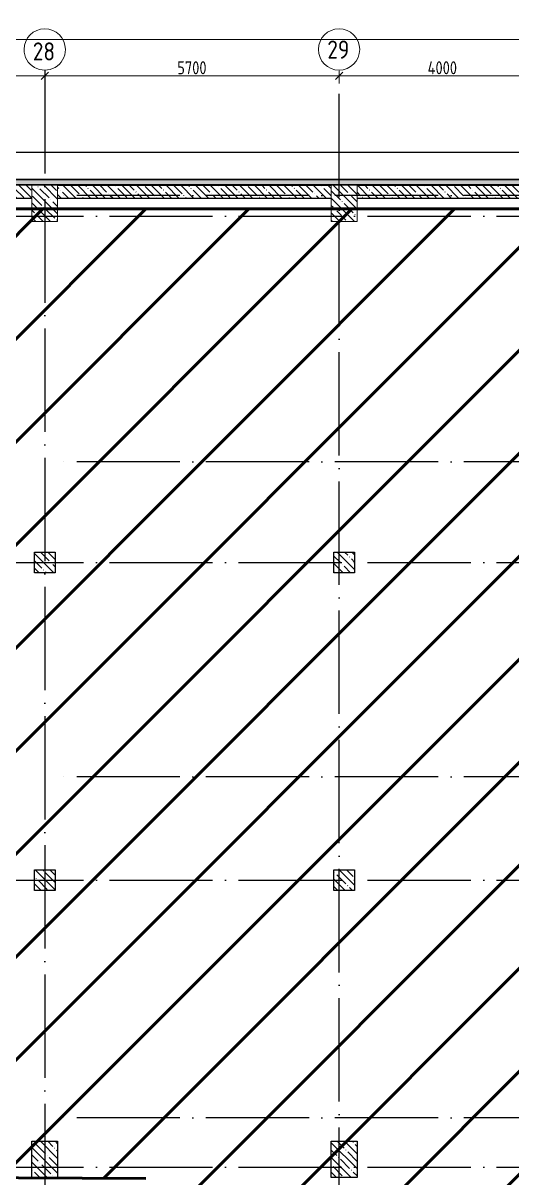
# Model space of a CAD drawing. Header units: millimetres. Extents: x -68946 to 288321, y -402657 to 324925.
# Drawn here: x 111536 to 121004, y 156962 to 179310 of the extents above; entities that cross this region are included whole.
import ezdxf

# ---------------------------------------------------------------- set-up
doc = ezdxf.new("R2010")
doc.units = ezdxf.units.MM
doc.linetypes.add('ADSK_Линия сетки', pattern=[2500, 2000, -250, 0, -250])
doc.layers.get('Defpoints').update_dxf_attribs({"color": 250})
for name, color, linetype, lineweight in [('3.4) ПТ-5         4 вып', 150, 'Continuous', 60), ('A-ANNO-DIMS', 250, 'Continuous', 9), ('A-AREA-BNDY', 7, 'Continuous', 5), ('A-DETL-1', 250, 'Continuous', 53), ('A-WALL', 250, 'Continuous', 9), ('A-WALL-1', 250, 'Continuous', 50), ('A-WALL-2', 250, 'Continuous', 5), ('I-WALL-1', 250, 'Continuous', 5), ('S-COLS', 7, 'Continuous', 9), ('S-COLS-1', 250, 'Continuous', 5), ('S-COLS-2', 250, 'Continuous', 5), ('Оси', 250, 'Continuous', 9), ('Оси-1', 250, 'ADSK_Линия сетки', 9)]:
    doc.layers.add(name, color=color, linetype=linetype, lineweight=lineweight)
doc.styles.add('GOST Common', font='', dxfattribs={"width": 0.9, "height": 350})
doc.styles.add('GOST Common_1', font='', dxfattribs={"width": 0.9, "height": 250})
doc.styles.add('А3', font='ГОСТ тип А.ttf')
doc.styles.get('GOST Common').set_extended_font_data('GOST Common')
doc.styles.get('GOST Common_1').set_extended_font_data('GOST Common')
doc.dimstyles.new('ADSK_Основной_2_5_мм', dxfattribs={"dimscale": 304.8, "dimtxt": 0.824897, "dimasz": 0.463911, "dimexe": 0.492126, "dimexo": 0.001615, "dimgap": 0.098425, "dimtad": 1, "dimdec": 0, "dimlfac": 304.8, "dimdsep": 46, "dimtxsty": 'GOST Common_1', "dimblk1": 'OBLIQUE', "dimblk2": 'OBLIQUE', "dimsah": 1, "dimcen": 0.09, "dimdle": 0.492126, "dimazin": 0, "dimtfac": 1, "dimtdec": 4, "dimtix": 1, "dimtmove": 0, "dimatfit": 3, "dimfxl": 1, "dimtvp": 1, "dimtolj": 1, "dimtzin": 0, "dimlwd": 9, "dimlwe": 9, "dimarcsym": 2})
pattern_1 = [(135, (12755.58, 117197.27), (-142.5612, -142.5612), []), (135, (12898.14, 117197.27), (-142.5612, -142.5612), [252.016, -50.403, 3.353, -47.05])]

# ---------------------------------------------------------------- blocks, each defined once
blk = doc.blocks.new('BSC_Колонна _Прямоугольная - 500x700-31359232-АР1_Маркировочный план подвала_ Блок 2_ 3')
at = {"layer": 'S-COLS-1'}
h = blk.add_hatch(dxfattribs=at)
h.set_pattern_fill('FP_4', color=256, style=0, pattern_type=2)
h.set_pattern_definition([(135, (-105000, -40125.02), (-142.56192, -142.56192), []), (135, (-104857.44, -40125.02), (-142.56192, -142.56192), [252.016, -50.403, 3.353, -47.05])])
h.paths.add_polyline_path([(-250, -350), (250, -350), (250, 350), (-250, 350)])
at = {"layer": 'S-COLS-2'}
for p, q in [((250, 350), (-250, 350)), ((-250, 350), (-250, -350)), ((250, -350), (250, 350)), ((-250, -350), (250, -350))]:
    blk.add_line(p, q, dxfattribs=at)
blk = doc.blocks.new('BSC_Колонна _Прямоугольная - 500x700-V1-АР1_Маркировочный план подвала_ Блок 2_ 3')
at = {"layer": 'S-COLS-1'}
h = blk.add_hatch(dxfattribs=at)
h.set_pattern_fill('FP_5', color=256, style=0, pattern_type=2)
h.set_pattern_definition([(135, (-105000, -58625), (-142.56192, -142.56192), []), (135, (-104857.44, -58625), (-142.56192, -142.56192), [252.016, -50.403, 3.353, -47.05])])
h.paths.add_polyline_path([(-250, -350), (250, -350), (250, 350), (-250, 350)])
at = {"layer": 'S-COLS-2'}
for p, q in [((250, 350), (-250, 350)), ((-250, 350), (-250, -350)), ((250, -350), (250, 350)), ((-250, -350), (250, -350))]:
    blk.add_line(p, q, dxfattribs=at)
blk = doc.blocks.new('BSC_Колонна _Прямоугольная - 500x700-V3-АР1_Маркировочный план подвала_ Блок 2_ 3')
at = {"layer": 'S-COLS-1'}
h = blk.add_hatch(dxfattribs=at)
h.set_pattern_fill('FP_12', color=256, style=0, pattern_type=2)
h.set_pattern_definition([(135, (-99200, -40125.02), (-142.56192, -142.56192), []), (135, (-99057.44, -40125.02), (-142.56192, -142.56192), [252.016, -50.403, 3.353, -47.05])])
h.paths.add_polyline_path([(-250, -350), (250, -350), (250, 350), (-250, 350)])
at = {"layer": 'S-COLS-2'}
for p, q in [((250, 350), (-250, 350)), ((-250, 350), (-250, -350)), ((250, -350), (250, 350)), ((-250, -350), (250, -350))]:
    blk.add_line(p, q, dxfattribs=at)
blk = doc.blocks.new('BSC_Колонна _Прямоугольная - 500x700-V5-АР1_Маркировочный план подвала_ Блок 2_ 3')
at = {"layer": 'S-COLS-1'}
h = blk.add_hatch(dxfattribs=at)
h.set_pattern_fill('FP_14', color=256, style=0, pattern_type=2)
h.set_pattern_definition([(135, (-99200, -58625), (-142.56192, -142.56192), []), (135, (-99057.44, -58625), (-142.56192, -142.56192), [252.016, -50.403, 3.353, -47.05])])
h.paths.add_polyline_path([(-250, -350), (250, -350), (250, 350), (-250, 350)])
at = {"layer": 'S-COLS-2'}
for p, q in [((250, 350), (-250, 350)), ((-250, 350), (-250, -350)), ((250, -350), (250, 350)), ((-250, -350), (250, -350))]:
    blk.add_line(p, q, dxfattribs=at)
blk = doc.blocks.new('BSC_Колонна _Прямоугольная - 400x400-V30-АР1_Маркировочный план подвала_ Блок 2_ 3')
at = {"layer": 'S-COLS-1'}
h = blk.add_hatch(dxfattribs=at)
h.set_pattern_fill('FP_40', color=256, style=0, pattern_type=2)
h.set_pattern_definition([(135, (-104999.98, -45525), (-142.56192, -142.56192), []), (135, (-104857.42, -45525), (-142.56192, -142.56192), [252.016, -50.403, 3.353, -47.05])])
h.paths.add_polyline_path([(-200, -200), (200, -200), (200, 200), (-200, 200), (-200, -52)])
at = {"layer": 'S-COLS-2'}
for p, q in [((200, 200), (-200, 200)), ((-200, 200), (-200, -200)), ((200, -200), (200, 200)), ((-200, -200), (200, -200))]:
    blk.add_line(p, q, dxfattribs=at)
blk = doc.blocks.new('BSC_Колонна _Прямоугольная - 400x400-V45-АР1_Маркировочный план подвала_ Блок 2_ 3')
at = {"layer": 'S-COLS-1'}
h = blk.add_hatch(dxfattribs=at)
h.set_pattern_fill('FP_55', color=256, style=0, pattern_type=2)
h.set_pattern_definition([(135, (-99200, -51675), (-142.56192, -142.56192), []), (135, (-99057.44, -51675), (-142.56192, -142.56192), [252.016, -50.403, 3.353, -47.05])])
h.paths.add_polyline_path([(-200, -200), (200, -200), (200, 200), (-200, 200)])
at = {"layer": 'S-COLS-2'}
for p, q in [((200, 200), (-200, 200)), ((-200, 200), (-200, -200)), ((200, -200), (200, 200)), ((-200, -200), (200, -200))]:
    blk.add_line(p, q, dxfattribs=at)
blk = doc.blocks.new('BSC_Колонна _Прямоугольная - 400x400-V46-АР1_Маркировочный план подвала_ Блок 2_ 3')
at = {"layer": 'S-COLS-1'}
h = blk.add_hatch(dxfattribs=at)
h.set_pattern_fill('FP_56', color=256, style=0, pattern_type=2)
h.set_pattern_definition([(135, (-104999.98, -51675), (-142.56192, -142.56192), []), (135, (-104857.42, -51675), (-142.56192, -142.56192), [252.016, -50.403, 3.353, -47.05])])
h.paths.add_polyline_path([(-200, -200), (200, -200), (200, 200), (-200, 200)])
at = {"layer": 'S-COLS-2'}
for p, q in [((200, 200), (-200, 200)), ((-200, 200), (-200, -200)), ((200, -200), (200, 200)), ((-200, -200), (200, -200))]:
    blk.add_line(p, q, dxfattribs=at)
blk = doc.blocks.new('BSC_Колонна _Прямоугольная - 400x400-V95-АР1_Маркировочный план подвала_ Блок 2_ 3')
at = {"layer": 'S-COLS-1'}
h = blk.add_hatch(dxfattribs=at)
h.set_pattern_fill('FP_105', color=256, style=0, pattern_type=2)
h.set_pattern_definition([(135, (-99200, -45525), (-142.56192, -142.56192), []), (135, (-99057.44, -45525), (-142.56192, -142.56192), [252.016, -50.403, 3.353, -47.05])])
h.paths.add_polyline_path([(-200, -200), (200, -200), (200, 200), (-200, 200), (-200, -52)])
at = {"layer": 'S-COLS-2'}
for p, q in [((200, 200), (-200, 200)), ((-200, 200), (-200, -200)), ((200, -200), (200, 200)), ((-200, -200), (200, -200))]:
    blk.add_line(p, q, dxfattribs=at)
blk = doc.blocks.new('Ось сетки - Круг_Ø8 мм-39983606-АР1_Маркировочный план подвала_ Блок 2_ 3')
at = {"layer": 'Оси'}
for start, end in [(360, 180), (180, 360)]:
    blk.add_arc((0, 0), 4, start, end, dxfattribs=at)
blk = doc.blocks.new('_Oblique')
at = {"color": 0, "linetype": 'ByBlock', "lineweight": -2}
blk.add_line((-0.5, -0.5), (0.5, 0.5), dxfattribs=at)
blk = doc.blocks.new('*D5639')
at = {"layer": 'A-ANNO-DIMS', "color": 0, "lineweight": 9, "transparency": 16777216}
for p, q in [((109456, 178388), (109456, 178139)), ((111956, 178388), (111956, 178139)), ((109306, 178289), (112106, 178289))]:
    blk.add_line(p, q, dxfattribs=at)
at = {"layer": 'Defpoints', "color": 0, "transparency": 16777216}
for p in [(109456, 178389), (111956, 178389), (111956, 178289)]:
    blk.add_point(p, dxfattribs=at)
at = {"layer": 'A-ANNO-DIMS', "color": 0, "lineweight": 9, "transparency": 16777216, "xscale": 141.4, "yscale": 141.4, "zscale": 141.4, "rotation": 180}
blk.add_blockref('_Oblique', (109456, 178289), dxfattribs=at)
at = {"layer": 'A-ANNO-DIMS', "color": 0, "lineweight": 9, "transparency": 16777216, "xscale": 141.4, "yscale": 141.4, "zscale": 141.4}
blk.add_blockref('_Oblique', (111956, 178289), dxfattribs=at)
at = {"layer": 'A-ANNO-DIMS', "color": 0, "lineweight": 25, "transparency": 16777216, "insert": (110706, 178445), "char_height": 251.4, "width": 756.84, "attachment_point": 5, "style": 'А3'}
blk.add_mtext('\\A1;2500', dxfattribs=at)
blk = doc.blocks.new('*D5640')
at = {"layer": 'A-ANNO-DIMS', "color": 0, "lineweight": 9, "transparency": 16777216}
for p, q in [((111956, 178388), (111956, 178139)), ((117656, 178388), (117656, 178139)), ((111806, 178289), (117806, 178289))]:
    blk.add_line(p, q, dxfattribs=at)
at = {"layer": 'Defpoints', "color": 0, "transparency": 16777216}
for p in [(111956, 178389), (117656, 178389), (117656, 178289)]:
    blk.add_point(p, dxfattribs=at)
at = {"layer": 'A-ANNO-DIMS', "color": 0, "lineweight": 9, "transparency": 16777216, "xscale": 141.4, "yscale": 141.4, "zscale": 141.4, "rotation": 180}
blk.add_blockref('_Oblique', (111956, 178289), dxfattribs=at)
at = {"layer": 'A-ANNO-DIMS', "color": 0, "lineweight": 9, "transparency": 16777216, "xscale": 141.4, "yscale": 141.4, "zscale": 141.4}
blk.add_blockref('_Oblique', (117656, 178289), dxfattribs=at)
at = {"layer": 'A-ANNO-DIMS', "color": 0, "lineweight": 25, "transparency": 16777216, "insert": (114806, 178445), "char_height": 251.4, "width": 756.84, "attachment_point": 5, "style": 'А3'}
blk.add_mtext('\\A1;5700', dxfattribs=at)
blk = doc.blocks.new('*D5641')
at = {"layer": 'A-ANNO-DIMS', "color": 0, "lineweight": 9, "transparency": 16777216}
for p, q in [((117656, 178388), (117656, 178139)), ((121656, 178388), (121656, 178139)), ((117506, 178289), (121806, 178289))]:
    blk.add_line(p, q, dxfattribs=at)
at = {"layer": 'Defpoints', "color": 0, "transparency": 16777216}
for p in [(117656, 178389), (121656, 178389), (121656, 178289)]:
    blk.add_point(p, dxfattribs=at)
at = {"layer": 'A-ANNO-DIMS', "color": 0, "lineweight": 9, "transparency": 16777216, "xscale": 141.4, "yscale": 141.4, "zscale": 141.4, "rotation": 180}
blk.add_blockref('_Oblique', (117656, 178289), dxfattribs=at)
at = {"layer": 'A-ANNO-DIMS', "color": 0, "lineweight": 9, "transparency": 16777216, "xscale": 141.4, "yscale": 141.4, "zscale": 141.4}
blk.add_blockref('_Oblique', (121656, 178289), dxfattribs=at)
at = {"layer": 'A-ANNO-DIMS', "color": 0, "lineweight": 25, "transparency": 16777216, "insert": (119656, 178445), "char_height": 251.4, "width": 782.41, "attachment_point": 5, "style": 'А3'}
blk.add_mtext('\\A1;4000', dxfattribs=at)
blk = doc.blocks.new('*D5656')
at = {"layer": 'A-ANNO-DIMS', "color": 0, "lineweight": 9, "transparency": 16777216}
for p, q in [((81906, 177130), (81906, 179139)), ((165506, 178400), (165506, 179139)), ((81756, 178989), (165656, 178989))]:
    blk.add_line(p, q, dxfattribs=at)
at = {"layer": 'Defpoints', "color": 0, "transparency": 16777216}
for p in [(165506, 178989), (165506, 178399), (81906, 177129)]:
    blk.add_point(p, dxfattribs=at)
at = {"layer": 'A-ANNO-DIMS', "color": 0, "lineweight": 9, "transparency": 16777216, "xscale": 141.4, "yscale": 141.4, "zscale": 141.4, "rotation": 180}
blk.add_blockref('_Oblique', (81906, 178989), dxfattribs=at)
at = {"layer": 'A-ANNO-DIMS', "color": 0, "lineweight": 9, "transparency": 16777216, "xscale": 141.4, "yscale": 141.4, "zscale": 141.4}
blk.add_blockref('_Oblique', (165506, 178989), dxfattribs=at)
at = {"layer": 'A-ANNO-DIMS', "color": 0, "lineweight": 25, "transparency": 16777216, "insert": (123706, 179145), "char_height": 251.4, "width": 946.05, "attachment_point": 5, "style": 'А3'}
blk.add_mtext('\\A1;83600', dxfattribs=at)

msp = doc.modelspace()

# ---------------------------------------------------------------- hatches: boundary and pattern name
at = {"layer": '3.4) ПТ-5         4 вып'}
h = msp.add_hatch(dxfattribs=at)
h.set_pattern_fill('ANSI31', color=256, scale=444)
h.paths.add_polyline_path([(165505.5794, 175922.2725), (153204.5565, 175922.2725), (153204.5565, 167092.2731), (149255.5794, 167092.2731), (149255.5784, 175522.2725), (135005.5883, 175522.2725), (135005.5883, 173822.2731), (130555.579, 173822.2731), (130555.579, 175522.2731), (121455.5793, 175522.2731), (121455.5793, 175716.2262), (106155.5788, 175716.2262), (106155.5788, 166612.2956), (110205.5784, 166612.2956), (110205.5784, 156972.2956), (113915.5784, 156952.2731), (113915.5784, 153345.7592), (117855.579, 153345.7592), (117855.579, 136622.2725), (127015.579, 136622.2725), (127015.579, 133327.2725), (128505.579, 133322.2725), (128505.579, 127472.2731), (133700.8917, 127472.2731), (133700.8917, 142722.2735), (146655.5784, 142722.2735), (146655.5784, 139012.2735), (149375.5784, 139012.2735), (149375.5784, 130197.2725), (153220.5784, 130197.2725), (153220.5784, 117287.2731), (157805.5794, 117272.2731), (157805.5784, 128892.2731), (165505.5794, 128892.2731)])
h.paths.add_polyline_path([(131455.5794, 162522.2404), (131855.5794, 162522.2404), (131855.5794, 145322.2729), (131455.5794, 145322.2729)], flags=16)
h.paths.add_polyline_path([(137205.5784, 162322.241), (137205.5784, 162522.2404), (153005.5784, 162522.2404), (153005.5784, 162522.241), (153205.5784, 162522.241), (153205.5784, 145322.2725), (153005.5784, 145322.2725), (153005.5784, 150522.2404), (149255.5794, 150522.2404), (149255.5794, 150722.2404), (153005.5784, 150722.2404), (153005.5784, 154752.4235), (149255.5784, 154752.4235), (149255.5784, 154952.4235), (153005.5784, 154952.4235), (153005.5784, 159702.2731), (149055.5784, 159702.2731), (149055.5784, 159902.2731), (153005.5784, 159902.2731), (153005.5784, 162322.241)], flags=16)
h.paths.add_polyline_path([(136905.5789, 145522.2729), (149255.5784, 145522.2729), (149255.5784, 147472.2729), (152482.3145, 147472.2729), (152482.3145, 145322.2725), (149255.5784, 145322.2725), (136905.5789, 145322.2725)], flags=16)
h.paths.add_polyline_path([(149255.5784, 140862.2725), (153005.5774, 140862.2725), (153005.5774, 140662.2725), (149255.5784, 140662.2725)], flags=16)
h.paths.add_polyline_path([(157805.5794, 171022.3919), (158005.5794, 171022.3919), (158005.5794, 157922.2725), (157805.5794, 157922.2725)], flags=16)
at = {"layer": 'A-WALL', "lineweight": 25}
msp.add_hatch(color=256, dxfattribs=at).paths.add_polyline_path([(121855.5793, 176172.2725), (121863.5793, 176172.2725), (121863.5793, 176180.2725), (90342.579, 176180.2725), (90342.579, 176172.2725), (121093.6426, 176172.2725)])
at = {"layer": 'A-WALL-2', "lineweight": 25}
h = msp.add_hatch(dxfattribs=at)
h.set_pattern_fill('FP_3', color=256, style=0, pattern_type=2)
h.set_pattern_definition([(0, (12755.58, 117197.27), (120.968, 69.841), [80.645, -161.29]), (120, (12755.58, 117197.27), (-120.96808, 69.84086), [80.645, -161.29]), (60, (12755.58, 117197.27), (-8e-05, 139.68186), [0, -161.29, 80.645, 0])])
h.paths.add_polyline_path([(121963.5793, 176180.2725), (121963.5793, 176280.2725), (90242.579, 176280.2725), (90242.579, 176180.2725), (121863.5793, 176180.2725)])
at = {"layer": 'I-WALL-1', "lineweight": 25}
h = msp.add_hatch(dxfattribs=at)
h.set_pattern_fill('FP_1', color=256, style=0, pattern_type=2)
h.set_pattern_definition(pattern_1)
h.paths.add_polyline_path([(111705.5784, 175922.2725), (111705.5784, 176172.2725), (106410.5784, 176172.2725), (106410.5784, 175922.2725), (107323.314, 175922.2725)])
h = msp.add_hatch(dxfattribs=at)
h.set_pattern_fill('FP_1', color=256, style=0, pattern_type=2)
h.set_pattern_definition(pattern_1)
h.paths.add_polyline_path([(117505.5784, 175922.2725), (117505.5784, 176172.2725), (112205.5784, 176172.2725), (112205.5784, 175922.2725), (112831.4455, 175922.2725)])
h = msp.add_hatch(dxfattribs=at)
h.set_pattern_fill('FP_1', color=256, style=0, pattern_type=2)
h.set_pattern_definition(pattern_1)
h.paths.add_polyline_path([(121455.5793, 175922.2725), (121455.5793, 176172.2725), (118005.5784, 176172.2725), (118005.5784, 175922.2725), (121093.6426, 175922.2725)])

# ---------------------------------------------------------------- linework, layer by layer
at = {"layer": '3.4) ПТ-5         4 вып'}
for points in [[(106155.5788, 175716.2262), (121455.5793, 175716.2262), (121455.5793, 175522.2731), (130555.579, 175522.2731), (130555.579, 173822.2731), (135005.5883, 173822.2731), (135005.5883, 175522.2725), (149255.5784, 175522.2725), (149255.5794, 167092.2731), (153204.5565, 167092.2731), (153204.5565, 175922.2725), (165505.5794, 175922.2725), (165505.5794, 128892.2731)], [(113915.5784, 156952.2731), (110205.5784, 156972.2956)]]:
    msp.add_lwpolyline(points, dxfattribs=at)
at = {"layer": 'A-AREA-BNDY', "lineweight": 25, "flags": 128}
for points in [[(112155.5791, 169072.2725), (112155.5791, 168672.2725), (111755.5791, 168672.2725), (111755.5791, 169072.2725)], [(117955.5565, 169072.2725), (117955.5565, 168672.2725), (117555.5565, 168672.2725), (117555.5565, 169072.2725)], [(112155.5791, 162922.2725), (112155.5791, 162522.2725), (111755.5791, 162522.2725), (111755.5791, 162922.2725)], [(117955.5565, 162922.2725), (117955.5565, 162522.2725), (117555.5565, 162522.2725), (117555.5565, 162922.2725)], [(112205.5784, 157672.2956), (112205.5784, 156972.2956), (111705.5784, 156972.2956), (111705.5784, 157672.2956)], [(118005.5784, 157672.2956), (118005.5784, 156972.2956), (117505.5784, 156972.2956), (117505.5784, 157672.2956)]]:
    msp.add_lwpolyline(points, close=True, dxfattribs=at)
at = {"layer": 'A-DETL-1', "lineweight": 25}
for p, q in [((122485.5793, 176802.2725), (89720.579, 176802.2725)), ((90240.579, 176282.2725), (121965.5793, 176282.2725))]:
    msp.add_line(p, q, dxfattribs=at)
at = {"layer": 'A-WALL-1', "lineweight": 25}
for p, q in [((121965.5793, 176280.2725), (90240.579, 176280.2725)), ((121863.5793, 176180.2725), (90342.579, 176180.2725)), ((111705.5784, 176172.2725), (106405.5784, 176172.2725)), ((112205.5784, 176172.2725), (117505.5784, 176172.2725)), ((118005.5784, 176172.2725), (121855.5793, 176172.2725)), ((106410.5784, 175922.2725), (111705.5784, 175922.2725)), ((112205.5784, 175922.2725), (117505.5784, 175922.2725)), ((118005.5784, 175922.2725), (121455.5793, 175922.2725))]:
    msp.add_line(p, q, dxfattribs=at)
at = {"layer": 'Оси-1', "lineweight": 25}
for p, q in [((111955.5791, 178399.2771), (111955.5791, 113438.4326)), ((117655.579, 113438.4326), (117655.579, 178399.2771)), ((169576.458, 175972.2725), (112075.5784, 175972.2725)), ((78205.6799, 175572.2725), (168306.458, 175572.2725)), ((169576.458, 170822.3919), (112075.5784, 170822.3919)), ((78205.6799, 168872.2725), (169576.458, 168872.2725)), ((169576.458, 164722.3322), (112075.5784, 164722.3322)), ((78205.6799, 162722.2725), (169576.458, 162722.2725)), ((169576.458, 158122.3925), (112075.5784, 158122.3925)), ((78205.6799, 157172.2725), (169576.458, 157172.2725))]:
    msp.add_line(p, q, dxfattribs=at)

# ---------------------------------------------------------------- block references
at = {"layer": 'S-COLS', "lineweight": 25}
for name, p in [('BSC_Колонна _Прямоугольная - 500x700-V5-АР1_Маркировочный план подвала_ Блок 2_ 3', (111955.5784, 175822.2725)), ('BSC_Колонна _Прямоугольная - 500x700-V1-АР1_Маркировочный план подвала_ Блок 2_ 3', (117755.5784, 175822.2725)), ('BSC_Колонна _Прямоугольная - 500x700-V3-АР1_Маркировочный план подвала_ Блок 2_ 3', (111955.5784, 157322.2956)), ('BSC_Колонна _Прямоугольная - 500x700-31359232-АР1_Маркировочный план подвала_ Блок 2_ 3', (117755.5784, 157322.2956))]:
    msp.add_blockref(name, p, dxfattribs=at)
at = {"layer": 'S-COLS-2', "lineweight": 25}
for name, p in [('BSC_Колонна _Прямоугольная - 400x400-V45-АР1_Маркировочный план подвала_ Блок 2_ 3', (111955.5791, 168872.2725)), ('BSC_Колонна _Прямоугольная - 400x400-V46-АР1_Маркировочный план подвала_ Блок 2_ 3', (117755.5565, 168872.2725)), ('BSC_Колонна _Прямоугольная - 400x400-V95-АР1_Маркировочный план подвала_ Блок 2_ 3', (111955.5791, 162722.2725)), ('BSC_Колонна _Прямоугольная - 400x400-V30-АР1_Маркировочный план подвала_ Блок 2_ 3', (117755.5565, 162722.2725))]:
    msp.add_blockref(name, p, dxfattribs=at)
at = {"layer": 'Оси', "lineweight": 25, "xscale": 99.99999999999993, "yscale": 99.99999999999993, "zscale": 99.99999999999993, "rotation": 180}
msp.add_blockref('Ось сетки - Круг_Ø8 мм-39983606-АР1_Маркировочный план подвала_ Блок 2_ 3', (111955.5791, 178799.2771), dxfattribs=at)
at = {"layer": 'Оси', "lineweight": 25, "xscale": 99.99999999999993, "yscale": 99.99999999999993, "zscale": 99.99999999999993}
msp.add_blockref('Ось сетки - Круг_Ø8 мм-39983606-АР1_Маркировочный план подвала_ Блок 2_ 3', (117655.579, 178799.2771), dxfattribs=at)

# ---------------------------------------------------------------- texts
at = {"layer": 'Оси', "lineweight": 25, "char_height": 350, "width": 548.35425, "attachment_point": 1, "style": 'GOST Common'}
for s, insert in [('28', (111724.2098, 178936.5562)), ('29', (117428.8484, 178971.8105))]:
    msp.add_mtext(s, dxfattribs=dict(at, insert=insert))

# ---------------------------------------------------------------- dimensions: what is measured, and where the dimension line sits
at = {"layer": 'A-ANNO-DIMS', "lineweight": 25}
for base, p1, p2, override, picture, middle in [((165505.5794, 178988.8443), (81905.5784, 177129.2771), (165505.5794, 178399.2771), {"dimlfac": 1, "dimpost": '<>', "dimtxsty": 'А3', "dimfxl": 83609.646974}, '*D5656', (123705.5789, 179144.5587)), ((111955.5791, 178288.8443), (109455.5788, 178388.8292), (111955.5791, 178388.8292), {"dimlfac": 1, "dimpost": '<>', "dimtxsty": 'А3', "dimfxl": 2500.000333}, '*D5639', (110705.5789, 178444.5587)), ((117655.579, 178288.8443), (111955.5791, 178388.8292), (117655.579, 178388.8292), {"dimlfac": 1, "dimpost": '<>', "dimtxsty": 'А3', "dimfxl": 5699.999919}, '*D5640', (114805.5791, 178444.5587)), ((121655.5793, 178288.8443), (117655.579, 178388.8292), (121655.5793, 178388.8292), {"dimlfac": 1, "dimpost": '<>', "dimtxsty": 'А3', "dimfxl": 4000.000262}, '*D5641', (119655.5792, 178444.5587))]:
    dim = msp.add_linear_dim(base=base, p1=p1, p2=p2, dimstyle='ADSK_Основной_2_5_мм', override=override, dxfattribs=at)
    dim.commit()
    dim.dimension.update_dxf_attribs({"geometry": picture, "text_midpoint": middle})

doc.saveas('drawing.dxf')
